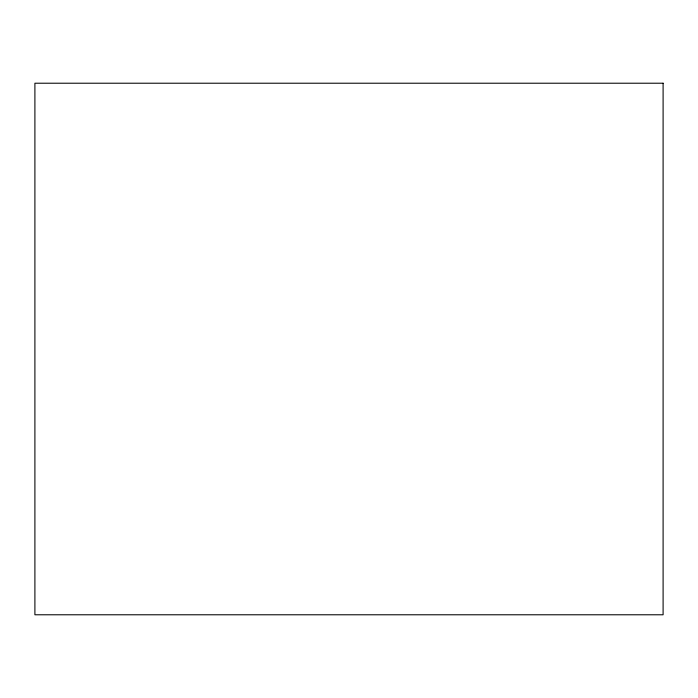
<?xml version="1.0" encoding="UTF-8"?>
<svg xmlns="http://www.w3.org/2000/svg" width="698" height="698" viewBox="0 0 698 698"><rect width="100%" height="100%" fill="white"/><g stroke="black" fill="none" stroke-linecap="round" stroke-linejoin="round"><path stroke-width="1.05" d="M663.1 83.219L34.9 83.219L34.9 614.781L663.1 614.781L663.1 83.219"/></g></svg>
